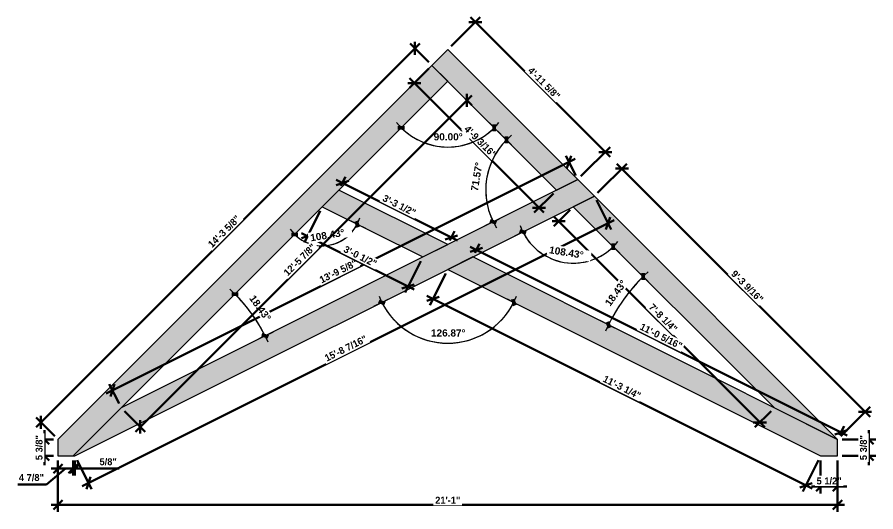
# Model space of a CAD drawing. Header units: inches. Extents: x 10410 to 10688, y 228 to 388.
import ezdxf

# ---------------------------------------------------------------- set-up
doc = ezdxf.new("R2010")
doc.units = ezdxf.units.IN
doc.header["$MEASUREMENT"] = 0
for name, color, linetype, lineweight in [('A-ANNO-DIMS', 211, 'Continuous', 9), ('A-ANNO-DIMS-1', 211, 'Continuous', 30), ('A-ANNO-DIMS-24', 211, 'Continuous', 9), ('S-BEAM', 12, 'Continuous', 9), ('S-BEAM-1', 193, 'Continuous', 9)]:
    doc.layers.add(name, color=color, linetype=linetype, lineweight=lineweight)
doc.styles.add('Arial_B', font='arialbd.ttf', dxfattribs={"height": 2.321429})
doc.styles.add('Century Gothic_B', font='GOTHICB.TTF', dxfattribs={"height": 2.25})
doc.dimstyles.new('OD_-_Angular_-__00', dxfattribs={"dimscale": 12, "dimtxt": 2.295584, "dimasz": 0.125, "dimexe": 0.1875, "dimexo": 0.125, "dimgap": 0.125, "dimtad": 1, "dimdec": 4, "dimrnd": 0.0625, "dimzin": 1, "dimdsep": 46, "dimlunit": 4, "dimtxsty": 'Arial_B', "dimblk1": 'OBLIQUE', "dimblk2": 'OBLIQUE', "dimsah": 1, "dimcen": 0.09, "dimdle": 0.1875, "dimazin": 0, "dimtfac": 1, "dimtdec": 4, "dimtix": 1, "dimtmove": 0, "dimatfit": 3, "dimfxl": 1, "dimtvp": 1, "dimtfill": 1, "dimfrac": 2, "dimtolj": 1, "dimtzin": 0, "dimarcsym": 2})
doc.dimstyles.new('OD__1_16__Tol__', dxfattribs={"dimscale": 12, "dimtxt": 2.349379, "dimasz": 0.25, "dimexe": 0.1875, "dimexo": 0.125, "dimgap": 0.03125, "dimtad": 1, "dimdec": 4, "dimrnd": 0.0625, "dimzin": 3, "dimdsep": 46, "dimlunit": 4, "dimtxsty": 'Century Gothic_B', "dimblk1": 'OBLIQUE', "dimblk2": 'OBLIQUE', "dimsah": 1, "dimcen": 0.09, "dimdle": 0.1875, "dimazin": 0, "dimtfac": 1, "dimtdec": 4, "dimtix": 1, "dimtmove": 0, "dimatfit": 3, "dimfxl": 1, "dimtvp": 1, "dimtfill": 1, "dimfrac": 2, "dimtolj": 1, "dimtzin": 0, "dimlwd": 30, "dimlwe": 30, "dimarcsym": 2})
doc.dimstyles.new('OD__1_16__Tol___1', dxfattribs={"dimscale": 12, "dimtxt": 2.349379, "dimasz": 0.25, "dimexe": 0.1875, "dimexo": 0.125, "dimgap": 0.03125, "dimtad": 1, "dimdec": 4, "dimrnd": 0.0625, "dimzin": 3, "dimdsep": 46, "dimlunit": 4, "dimtxsty": 'Century Gothic_B', "dimblk1": 'OBLIQUE', "dimblk2": 'OBLIQUE', "dimsah": 1, "dimcen": 0.09, "dimdle": 0.1875, "dimazin": 0, "dimtfac": 1, "dimtdec": 4, "dimtix": 1, "dimtmove": 1, "dimatfit": 3, "dimfxl": 1, "dimtvp": 1, "dimtfill": 1, "dimfrac": 2, "dimtolj": 1, "dimtzin": 0, "dimlwd": 30, "dimlwe": 30, "dimarcsym": 2})
doc.dimstyles.new('OD__1_8__Tol__', dxfattribs={"dimscale": 12, "dimtxt": 2.349379, "dimasz": 0.25, "dimexe": 0.1875, "dimexo": 0.125, "dimgap": 0.03125, "dimtad": 1, "dimdec": 3, "dimrnd": 0.125, "dimzin": 3, "dimdsep": 46, "dimlunit": 4, "dimtxsty": 'Century Gothic_B', "dimblk1": 'OBLIQUE', "dimblk2": 'OBLIQUE', "dimsah": 1, "dimcen": 0.09, "dimdle": 0.1875, "dimazin": 0, "dimtfac": 1, "dimtdec": 4, "dimtix": 1, "dimtmove": 0, "dimatfit": 3, "dimfxl": 1, "dimtvp": 1, "dimtfill": 1, "dimfrac": 2, "dimtolj": 1, "dimtzin": 0, "dimlwd": 30, "dimlwe": 30, "dimarcsym": 2})

# ---------------------------------------------------------------- blocks, each defined once
blk = doc.blocks.new('Truss - Truss-2437992-TRUSS LAYER 2')
at = {"layer": 'S-BEAM-1'}
h = blk.add_hatch(color=256, dxfattribs=at)
h.paths.add_polyline_path([(10676.07, 251.36), (10597.16, 330.26), (10590.33, 326.85), (10655.56, 261.61)], flags=0)
h.paths.add_polyline_path([(10584.92, 332.25), (10591.76, 335.67), (10549.6, 377.82), (10544.47, 372.7)], flags=0)
for points in [[(10428.03, 246), (10549.6, 367.57), (10544.47, 372.7), (10423.13, 251.36), (10423.13, 246)], [(10428.63, 246), (10597.16, 330.26), (10591.76, 335.67), (10443.64, 261.61), (10428.03, 246)]]:
    blk.add_hatch(color=256, dxfattribs=at).paths.add_polyline_path(points, flags=0)
h = blk.add_hatch(color=256, dxfattribs=at)
h.paths.add_polyline_path([(10670.57, 246), (10676.07, 246), (10676.07, 251.36), (10557.71, 310.54), (10549.6, 306.48)], flags=0)
h.paths.add_polyline_path([(10541.49, 310.54), (10549.6, 314.59), (10514.28, 332.25), (10508.88, 326.85)], flags=0)
at = {"layer": 'S-BEAM'}
for p, q in [((10549.6, 377.82), (10544.47, 372.7)), ((10591.76, 335.67), (10549.6, 377.82)), ((10544.47, 372.7), (10423.13, 251.36)), ((10549.6, 367.57), (10544.47, 372.7)), ((10544.47, 372.7), (10584.92, 332.25)), ((10428.03, 246), (10549.6, 367.57)), ((10591.76, 335.67), (10443.64, 261.61)), ((10584.92, 332.25), (10591.76, 335.67)), ((10597.16, 330.26), (10591.76, 335.67)), ((10514.28, 332.25), (10508.88, 326.85)), ((10549.6, 314.59), (10514.28, 332.25)), ((10428.63, 246), (10597.16, 330.26)), ((10597.16, 330.26), (10590.33, 326.85)), ((10676.07, 251.36), (10597.16, 330.26)), ((10508.88, 326.85), (10541.49, 310.54)), ((10590.33, 326.85), (10655.56, 261.61)), ((10541.49, 310.54), (10549.6, 314.59)), ((10557.71, 310.54), (10549.6, 306.48)), ((10676.07, 251.36), (10557.71, 310.54)), ((10549.6, 306.48), (10670.57, 246)), ((10443.64, 261.61), (10428.03, 246)), ((10655.56, 261.61), (10676.07, 251.36)), ((10423.13, 251.36), (10423.13, 246)), ((10676.07, 246), (10676.07, 251.36)), ((10423.13, 246), (10428.03, 246)), ((10428.03, 246), (10428.63, 246)), ((10670.57, 246), (10676.07, 246))]:
    blk.add_line(p, q, dxfattribs=at)
blk = doc.blocks.new('_Oblique')
at = {"color": 0, "linetype": 'ByBlock', "lineweight": -2}
blk.add_line((-0.5, -0.5), (0.5, 0.5), dxfattribs=at)
blk = doc.blocks.new('DIMBLOCK1-TRUSS LAYER 2')
at = {"layer": 'A-ANNO-DIMS-1', "color": 0, "lineweight": 30, "transparency": 16777216}
for p, q in [((10416, 255.31), (10540.52, 379.83)), ((10543.41, 373.76), (10537.34, 379.83)), ((10422.07, 252.42), (10416, 258.49))]:
    blk.add_line(p, q, dxfattribs=at)
at = {"layer": 'Defpoints', "color": 0, "transparency": 16777216}
for p in [(10538.93, 378.24), (10544.47, 372.7), (10423.13, 251.36)]:
    blk.add_point(p, dxfattribs=at)
at = {"layer": 'A-ANNO-DIMS-1', "color": 0, "lineweight": 30, "transparency": 16777216, "xscale": 3, "yscale": 3, "zscale": 3}
for p, rotation in [((10538.93, 378.24), 44.99999999999936), ((10417.59, 256.9), 224.9999999999994)]:
    blk.add_blockref('_Oblique', p, dxfattribs=dict(at, rotation=rotation))
at = {"layer": 'A-ANNO-DIMS-1', "color": 0, "transparency": 16777216, "insert": (10477.03, 318.8), "char_height": 2.25, "attachment_point": 5, "rotation": 45, "style": 'Century Gothic_B', "bg_fill": 3, "box_fill_scale": 1.25, "bg_fill_color": 256, "bg_fill_true_color": 13158600, "bg_fill_transparency": 0}
blk.add_mtext('\\A1;14\'-3 5/8"', dxfattribs=at)
blk = doc.blocks.new('DIMBLOCK2-TRUSS LAYER 2')
at = {"layer": 'A-ANNO-DIMS-1', "color": 0, "lineweight": 30, "transparency": 16777216}
for p, q in [((10418.76, 251.36), (10418.76, 254.36)), ((10421.63, 251.36), (10416.51, 251.36)), ((10418.76, 251.36), (10418.76, 246)), ((10421.63, 246), (10416.51, 246)), ((10418.76, 246), (10418.76, 243))]:
    blk.add_line(p, q, dxfattribs=at)
at = {"layer": 'Defpoints', "color": 0, "transparency": 16777216}
for p in [(10423.13, 251.36), (10423.13, 246)]:
    blk.add_point(p, dxfattribs=at)
at = {"layer": 'A-ANNO-DIMS-1', "color": 0, "lineweight": 30, "transparency": 16777216, "xscale": 3, "yscale": 3, "zscale": 3}
for p, rotation in [((10418.76, 251.36), 270), ((10418.76, 246), 90)]:
    blk.add_blockref('_Oblique', p, dxfattribs=dict(at, rotation=rotation))
at = {"layer": 'A-ANNO-DIMS-1', "color": 0, "transparency": 16777216, "insert": (10417.02, 248.68), "char_height": 2.25, "attachment_point": 5, "rotation": 90, "style": 'Century Gothic_B', "bg_fill": 3, "box_fill_scale": 1.25, "bg_fill_color": 256, "bg_fill_true_color": 13158600, "bg_fill_transparency": 0}
blk.add_mtext('\\A1;5 3/8"', dxfattribs=at)
at = {"layer": 'Defpoints', "color": 0, "transparency": 16777216}
blk.add_point((10418.76, 246), dxfattribs=at)
blk = doc.blocks.new('DIMBLOCK3-TRUSS LAYER 2')
at = {"layer": 'A-ANNO-DIMS-1', "color": 0, "lineweight": 30, "transparency": 16777216}
for p, q in [((10423.13, 244.5), (10423.13, 239.61)), ((10428.03, 244.5), (10428.03, 239.61)), ((10425.58, 241.86), (10419.43, 236.74)), ((10420.88, 241.86), (10430.28, 241.86)), ((10419.43, 236.74), (10410.08, 236.74))]:
    blk.add_line(p, q, dxfattribs=at)
at = {"layer": 'Defpoints', "color": 0, "transparency": 16777216}
for p in [(10423.13, 246), (10428.03, 246), (10428.03, 241.86)]:
    blk.add_point(p, dxfattribs=at)
at = {"layer": 'A-ANNO-DIMS-1', "color": 0, "lineweight": 30, "transparency": 16777216, "xscale": 3, "yscale": 3, "zscale": 3, "rotation": 180}
blk.add_blockref('_Oblique', (10423.13, 241.86), dxfattribs=at)
at = {"layer": 'A-ANNO-DIMS-1', "color": 0, "lineweight": 30, "transparency": 16777216, "xscale": 3, "yscale": 3, "zscale": 3}
blk.add_blockref('_Oblique', (10428.03, 241.86), dxfattribs=at)
at = {"layer": 'A-ANNO-DIMS-1', "color": 0, "transparency": 16777216, "insert": (10410.45, 240.11), "char_height": 2.25, "attachment_point": 1, "line_spacing_factor": 0.984502, "style": 'Century Gothic_B', "bg_fill": 3, "box_fill_scale": 1.25, "bg_fill_color": 256, "bg_fill_true_color": 13158600, "bg_fill_transparency": 0}
blk.add_mtext('\\A1;4 7/8"', dxfattribs=at)
blk = doc.blocks.new('DIMBLOCK4-TRUSS LAYER 2')
at = {"layer": 'A-ANNO-DIMS-1', "color": 0, "lineweight": 30, "transparency": 16777216}
for p, q in [((10428.03, 244.5), (10428.03, 239.61)), ((10428.63, 244.5), (10428.63, 239.61)), ((10428.03, 241.86), (10425.03, 241.86)), ((10428.03, 241.86), (10428.63, 241.86)), ((10428.03, 241.86), (10428.63, 241.86)), ((10428.63, 241.86), (10431.63, 241.86)), ((10442.95, 241.86), (10428.63, 241.86))]:
    blk.add_line(p, q, dxfattribs=at)
at = {"layer": 'Defpoints', "color": 0, "transparency": 16777216}
for p in [(10428.03, 246), (10428.63, 246), (10428.63, 241.86)]:
    blk.add_point(p, dxfattribs=at)
at = {"layer": 'A-ANNO-DIMS-1', "color": 0, "lineweight": 30, "transparency": 16777216, "xscale": 3, "yscale": 3, "zscale": 3}
blk.add_blockref('_Oblique', (10428.03, 241.86), dxfattribs=at)
at = {"layer": 'A-ANNO-DIMS-1', "color": 0, "lineweight": 30, "transparency": 16777216, "xscale": 3, "yscale": 3, "zscale": 3, "rotation": 180}
blk.add_blockref('_Oblique', (10428.63, 241.86), dxfattribs=at)
at = {"layer": 'A-ANNO-DIMS-1', "color": 0, "transparency": 16777216, "insert": (10436.61, 245.23), "char_height": 2.25, "attachment_point": 1, "line_spacing_factor": 0.984502, "style": 'Century Gothic_B', "bg_fill": 3, "box_fill_scale": 1.25, "bg_fill_color": 256, "bg_fill_true_color": 13158600, "bg_fill_transparency": 0}
blk.add_mtext('\\A1;5/8"', dxfattribs=at)
blk = doc.blocks.new('DIMBLOCK5-TRUSS LAYER 2')
at = {"layer": 'A-ANNO-DIMS-1', "color": 0, "lineweight": 30, "transparency": 16777216}
for p, q in [((10597.83, 328.92), (10602.58, 319.43)), ((10431.03, 236.17), (10603.58, 322.45)), ((10429.3, 244.66), (10434.05, 235.17))]:
    blk.add_line(p, q, dxfattribs=at)
at = {"layer": 'Defpoints', "color": 0, "transparency": 16777216}
for p in [(10597.16, 330.26), (10601.57, 321.45), (10428.63, 246)]:
    blk.add_point(p, dxfattribs=at)
at = {"layer": 'A-ANNO-DIMS-1', "color": 0, "lineweight": 30, "transparency": 16777216, "xscale": 3, "yscale": 3, "zscale": 3}
for p, rotation in [((10601.57, 321.45), 26.56505117707476), ((10433.04, 237.18), 206.5650511770748)]:
    blk.add_blockref('_Oblique', p, dxfattribs=dict(at, rotation=rotation))
at = {"layer": 'A-ANNO-DIMS-1', "color": 0, "transparency": 16777216, "insert": (10516.53, 280.86), "char_height": 2.25, "attachment_point": 5, "rotation": 26.5651, "style": 'Century Gothic_B', "bg_fill": 3, "box_fill_scale": 1.25, "bg_fill_color": 256, "bg_fill_true_color": 13158600, "bg_fill_transparency": 0}
blk.add_mtext('\\A1;15\'-8 7/16"', dxfattribs=at)
blk = doc.blocks.new('DIMBLOCK6-TRUSS LAYER 2')
at = {"layer": 'A-ANNO-DIMS-1', "color": 0, "lineweight": 30, "transparency": 16777216}
for p, q in [((10591.09, 337.01), (10587.91, 343.36)), ((10438.79, 266.28), (10590.93, 342.35)), ((10442.97, 262.95), (10439.79, 269.3))]:
    blk.add_line(p, q, dxfattribs=at)
at = {"layer": 'Defpoints', "color": 0, "transparency": 16777216}
for p in [(10588.92, 341.35), (10591.76, 335.67), (10443.64, 261.61)]:
    blk.add_point(p, dxfattribs=at)
at = {"layer": 'A-ANNO-DIMS-1', "color": 0, "lineweight": 30, "transparency": 16777216, "xscale": 3, "yscale": 3, "zscale": 3}
for p, rotation in [((10588.92, 341.35), 26.56505117707514), ((10440.8, 267.29), 206.5650511770752)]:
    blk.add_blockref('_Oblique', p, dxfattribs=dict(at, rotation=rotation))
at = {"layer": 'A-ANNO-DIMS-1', "color": 0, "transparency": 16777216, "insert": (10514.08, 305.87), "char_height": 2.25, "attachment_point": 5, "rotation": 26.5651, "style": 'Century Gothic_B', "bg_fill": 3, "box_fill_scale": 1.25, "bg_fill_color": 256, "bg_fill_true_color": 13158600, "bg_fill_transparency": 0}
blk.add_mtext('\\A1;13\'-9 5/8"', dxfattribs=at)
blk = doc.blocks.new('DIMBLOCK7-TRUSS LAYER 2')
at = {"layer": 'A-ANNO-DIMS-1', "color": 0, "lineweight": 30, "transparency": 16777216}
for p, q in [((10548.93, 305.14), (10543.82, 294.93)), ((10667.81, 235.45), (10542.82, 297.95)), ((10669.9, 244.66), (10664.79, 234.44))]:
    blk.add_line(p, q, dxfattribs=at)
at = {"layer": 'Defpoints', "color": 0, "transparency": 16777216}
for p in [(10549.6, 306.48), (10544.83, 296.94), (10670.57, 246)]:
    blk.add_point(p, dxfattribs=at)
at = {"layer": 'A-ANNO-DIMS-1', "color": 0, "lineweight": 30, "transparency": 16777216, "xscale": 3, "yscale": 3, "zscale": 3}
for p, rotation in [((10544.83, 296.94), 153.4349488229218), ((10665.8, 236.45), 333.4349488229217)]:
    blk.add_blockref('_Oblique', p, dxfattribs=dict(at, rotation=rotation))
at = {"layer": 'A-ANNO-DIMS-1', "color": 0, "transparency": 16777216, "insert": (10606.09, 268.25), "char_height": 2.25, "attachment_point": 5, "rotation": 333.4349, "style": 'Century Gothic_B', "bg_fill": 3, "box_fill_scale": 1.25, "bg_fill_color": 256, "bg_fill_true_color": 13158600, "bg_fill_transparency": 0}
blk.add_mtext('\\A1;11\'-3 1/4"', dxfattribs=at)
blk = doc.blocks.new('DIMBLOCK8-TRUSS LAYER 2')
at = {"layer": 'A-ANNO-DIMS-1', "color": 0, "lineweight": 30, "transparency": 16777216}
for p, q in [((10508.21, 325.51), (10503.1, 315.29)), ((10538.73, 299.99), (10502.09, 318.31)), ((10540.82, 309.2), (10535.72, 298.98))]:
    blk.add_line(p, q, dxfattribs=at)
at = {"layer": 'Defpoints', "color": 0, "transparency": 16777216}
for p in [(10508.88, 326.85), (10504.1, 317.3), (10541.49, 310.54)]:
    blk.add_point(p, dxfattribs=at)
at = {"layer": 'A-ANNO-DIMS-1', "color": 0, "lineweight": 30, "transparency": 16777216, "xscale": 3, "yscale": 3, "zscale": 3}
for p, rotation in [((10504.1, 317.3), 153.4349488229208), ((10536.72, 300.99), 333.4349488229208)]:
    blk.add_blockref('_Oblique', p, dxfattribs=dict(at, rotation=rotation))
at = {"layer": 'A-ANNO-DIMS-1', "color": 0, "transparency": 16777216, "insert": (10521.19, 310.7), "char_height": 2.25, "attachment_point": 5, "rotation": 333.4349, "style": 'Century Gothic_B', "bg_fill": 3, "box_fill_scale": 1.25, "bg_fill_color": 256, "bg_fill_true_color": 13158600, "bg_fill_transparency": 0}
blk.add_mtext('\\A1;3\'-0 1/2"', dxfattribs=at)
blk = doc.blocks.new('DIMBLOCK9-TRUSS LAYER 2')
at = {"layer": 'A-ANNO-DIMS-1', "color": 0, "lineweight": 30, "transparency": 16777216}
for p, q in [((10598.22, 331.33), (10607.68, 340.79)), ((10604.5, 340.79), (10686.59, 258.7)), ((10677.13, 252.42), (10686.59, 261.88))]:
    blk.add_line(p, q, dxfattribs=at)
at = {"layer": 'Defpoints', "color": 0, "transparency": 16777216}
for p in [(10597.16, 330.26), (10685, 260.29), (10676.07, 251.36)]:
    blk.add_point(p, dxfattribs=at)
at = {"layer": 'A-ANNO-DIMS-1', "color": 0, "lineweight": 30, "transparency": 16777216, "xscale": 3, "yscale": 3, "zscale": 3}
for p, rotation in [((10606.09, 339.2), 134.9999999999957), ((10685, 260.29), 314.9999999999957)]:
    blk.add_blockref('_Oblique', p, dxfattribs=dict(at, rotation=rotation))
at = {"layer": 'A-ANNO-DIMS-1', "color": 0, "transparency": 16777216, "insert": (10646.77, 300.97), "char_height": 2.25, "attachment_point": 5, "rotation": 315, "style": 'Century Gothic_B', "bg_fill": 3, "box_fill_scale": 1.25, "bg_fill_color": 256, "bg_fill_true_color": 13158600, "bg_fill_transparency": 0}
blk.add_mtext('\\A1;9\'-3 9/16"', dxfattribs=at)
blk = doc.blocks.new('DIMBLOCK10-TRUSS LAYER 2')
at = {"layer": 'A-ANNO-DIMS-1', "color": 0, "lineweight": 30, "transparency": 16777216}
for p, q in [((10589.26, 325.79), (10584.02, 320.54)), ((10652.44, 255.3), (10584.02, 323.72)), ((10654.5, 260.55), (10649.26, 255.3))]:
    blk.add_line(p, q, dxfattribs=at)
at = {"layer": 'Defpoints', "color": 0, "transparency": 16777216}
for p in [(10590.33, 326.85), (10585.61, 322.13), (10655.56, 261.61)]:
    blk.add_point(p, dxfattribs=at)
at = {"layer": 'A-ANNO-DIMS-1', "color": 0, "lineweight": 30, "transparency": 16777216, "xscale": 3, "yscale": 3, "zscale": 3}
for p, rotation in [((10585.61, 322.13), 134.9999999999997), ((10650.85, 256.89), 314.9999999999997)]:
    blk.add_blockref('_Oblique', p, dxfattribs=dict(at, rotation=rotation))
at = {"layer": 'A-ANNO-DIMS-1', "color": 0, "transparency": 16777216, "insert": (10619.46, 290.74), "char_height": 2.25, "attachment_point": 5, "rotation": 315, "style": 'Century Gothic_B', "bg_fill": 3, "box_fill_scale": 1.25, "bg_fill_color": 256, "bg_fill_true_color": 13158600, "bg_fill_transparency": 0}
blk.add_mtext('\\A1;7\'-8 1/4"', dxfattribs=at)
blk = doc.blocks.new('DIMBLOCK11-TRUSS LAYER 2')
at = {"layer": 'A-ANNO-DIMS-1', "color": 0, "lineweight": 30, "transparency": 16777216}
for p, q in [((10558.38, 311.88), (10559.86, 314.84)), ((10679.23, 252.64), (10556.84, 313.83)), ((10676.74, 252.7), (10678.22, 255.66))]:
    blk.add_line(p, q, dxfattribs=at)
at = {"layer": 'Defpoints', "color": 0, "transparency": 16777216}
for p in [(10558.85, 312.83), (10557.71, 310.54), (10676.07, 251.36)]:
    blk.add_point(p, dxfattribs=at)
at = {"layer": 'A-ANNO-DIMS-1', "color": 0, "lineweight": 30, "transparency": 16777216, "xscale": 3, "yscale": 3, "zscale": 3}
for p, rotation in [((10558.85, 312.83), 153.434948822922), ((10677.21, 253.65), 333.434948822922)]:
    blk.add_blockref('_Oblique', p, dxfattribs=dict(at, rotation=rotation))
at = {"layer": 'A-ANNO-DIMS-1', "color": 0, "transparency": 16777216, "insert": (10618.81, 284.79), "char_height": 2.25, "attachment_point": 5, "rotation": 333.4349, "style": 'Century Gothic_B', "bg_fill": 3, "box_fill_scale": 1.25, "bg_fill_color": 256, "bg_fill_true_color": 13158600, "bg_fill_transparency": 0}
blk.add_mtext('\\A1;11\'-0 5/16"', dxfattribs=at)
blk = doc.blocks.new('DIMBLOCK12-TRUSS LAYER 2')
at = {"layer": 'A-ANNO-DIMS-1', "color": 0, "lineweight": 30, "transparency": 16777216}
for p, q in [((10552.76, 315.88), (10513.41, 335.55)), ((10514.95, 333.59), (10516.43, 336.55)), ((10550.27, 315.93), (10551.75, 318.89))]:
    blk.add_line(p, q, dxfattribs=at)
at = {"layer": 'Defpoints', "color": 0, "transparency": 16777216}
for p in [(10515.43, 334.54), (10514.28, 332.25), (10549.6, 314.59)]:
    blk.add_point(p, dxfattribs=at)
at = {"layer": 'A-ANNO-DIMS-1', "color": 0, "lineweight": 30, "transparency": 16777216, "xscale": 3, "yscale": 3, "zscale": 3}
for p, rotation in [((10515.43, 334.54), 153.4349488229213), ((10550.75, 316.88), 333.4349488229213)]:
    blk.add_blockref('_Oblique', p, dxfattribs=dict(at, rotation=rotation))
at = {"layer": 'A-ANNO-DIMS-1', "color": 0, "transparency": 16777216, "insert": (10533.86, 327.26), "char_height": 2.25, "attachment_point": 5, "rotation": 333.4349, "style": 'Century Gothic_B', "bg_fill": 3, "box_fill_scale": 1.25, "bg_fill_color": 256, "bg_fill_true_color": 13158600, "bg_fill_transparency": 0}
blk.add_mtext('\\A1;3\'-3 1/2"', dxfattribs=at)
blk = doc.blocks.new('DIMBLOCK13-TRUSS LAYER 2')
at = {"layer": 'A-ANNO-DIMS-1', "color": 0, "lineweight": 30, "transparency": 16777216}
for p, q in [((10550.66, 378.89), (10560.12, 388.35)), ((10556.94, 388.35), (10602.28, 343.01)), ((10592.82, 336.73), (10602.28, 346.19))]:
    blk.add_line(p, q, dxfattribs=at)
at = {"layer": 'Defpoints', "color": 0, "transparency": 16777216}
for p in [(10549.6, 377.82), (10600.69, 344.6), (10591.76, 335.67)]:
    blk.add_point(p, dxfattribs=at)
at = {"layer": 'A-ANNO-DIMS-1', "color": 0, "lineweight": 30, "transparency": 16777216, "xscale": 3, "yscale": 3, "zscale": 3}
for p, rotation in [((10558.53, 386.76), 134.9999999999955), ((10600.69, 344.6), 314.9999999999955)]:
    blk.add_blockref('_Oblique', p, dxfattribs=dict(at, rotation=rotation))
at = {"layer": 'A-ANNO-DIMS-1', "color": 0, "transparency": 16777216, "insert": (10580.83, 366.9), "char_height": 2.25, "attachment_point": 5, "rotation": 315, "style": 'Century Gothic_B', "bg_fill": 3, "box_fill_scale": 1.25, "bg_fill_color": 256, "bg_fill_true_color": 13158600, "bg_fill_transparency": 0}
blk.add_mtext('\\A1;4\'-11 5/8"', dxfattribs=at)
blk = doc.blocks.new('DIMBLOCK14-TRUSS LAYER 2')
at = {"layer": 'A-ANNO-DIMS-1', "color": 0, "lineweight": 30, "transparency": 16777216}
for p, q in [((10543.41, 371.64), (10537.14, 365.37)), ((10537.14, 368.55), (10580.77, 324.92)), ((10583.86, 331.19), (10577.59, 324.92))]:
    blk.add_line(p, q, dxfattribs=at)
at = {"layer": 'Defpoints', "color": 0, "transparency": 16777216}
for p in [(10544.47, 372.7), (10584.92, 332.25), (10579.18, 326.51)]:
    blk.add_point(p, dxfattribs=at)
at = {"layer": 'A-ANNO-DIMS-1', "color": 0, "lineweight": 30, "transparency": 16777216, "xscale": 3, "yscale": 3, "zscale": 3}
for p, rotation in [((10538.73, 366.96), 134.9999999999943), ((10579.18, 326.51), 314.9999999999943)]:
    blk.add_blockref('_Oblique', p, dxfattribs=dict(at, rotation=rotation))
at = {"layer": 'A-ANNO-DIMS-1', "color": 0, "transparency": 16777216, "insert": (10560.18, 347.96), "char_height": 2.25, "attachment_point": 5, "rotation": 315, "style": 'Century Gothic_B', "bg_fill": 3, "box_fill_scale": 1.25, "bg_fill_color": 256, "bg_fill_true_color": 13158600, "bg_fill_transparency": 0}
blk.add_mtext('\\A1;4\'-9 3/16"', dxfattribs=at)
blk = doc.blocks.new('DIMBLOCK15-TRUSS LAYER 2')
at = {"layer": 'A-ANNO-DIMS-24'}
for p, q in [((10528.22, 295.79), (10525.53, 294.45)), ((10528.22, 295.79), (10530.23, 296.8)), ((10528.22, 295.79), (10528.22, 295.79)), ((10570.99, 295.79), (10568.97, 296.8)), ((10570.99, 295.79), (10573.67, 294.45))]:
    blk.add_line(p, q, dxfattribs=at)
at = {"layer": 'A-ANNO-DIMS-24', "lineweight": 50}
for p, q in [((10528.22, 295.79), (10527.21, 296.13)), ((10528.22, 295.79), (10529.22, 295.46)), ((10570.99, 295.79), (10570.65, 296.8)), ((10570.99, 295.79), (10571.32, 294.79))]:
    blk.add_line(p, q, dxfattribs=at)
at = {"layer": 'A-ANNO-DIMS-24'}
for start, end in [(201.1732, 338.8268), (206.5651, 333.4349)]:
    blk.add_arc((10549.6, 306.48), 23.91, start, end, dxfattribs=at)
at = {"layer": 'A-ANNO-DIMS-24', "color": 0, "insert": (10544.15, 287.05), "char_height": 2.321, "width": 13.0739, "attachment_point": 1, "line_spacing_factor": 0.941778, "style": 'Arial_B', "bg_fill": 3, "box_fill_scale": 1.25, "bg_fill_color": 256, "bg_fill_true_color": 13158600, "bg_fill_transparency": 0}
blk.add_mtext('126.87°', dxfattribs=at)
blk = doc.blocks.new('DIMBLOCK16-TRUSS LAYER 2')
at = {"layer": 'A-ANNO-DIMS-24'}
for p, q in [((10480.55, 298.52), (10478.96, 296.93)), ((10480.55, 298.52), (10482.67, 300.64)), ((10490.33, 284.95), (10488.32, 283.95)), ((10490.33, 284.95), (10493.01, 286.3)), ((10490.33, 284.95), (10490.33, 284.95))]:
    blk.add_line(p, q, dxfattribs=at)
at = {"layer": 'A-ANNO-DIMS-24', "lineweight": 50}
for p, q in [((10480.55, 298.52), (10479.49, 298.52)), ((10480.55, 298.52), (10481.61, 298.52)), ((10490.33, 284.95), (10489.32, 285.29)), ((10490.33, 284.95), (10491.34, 284.62))]:
    blk.add_line(p, q, dxfattribs=at)
at = {"layer": 'A-ANNO-DIMS-24'}
for start, end in [(24.0956, 47.4695), (26.5651, 45)]:
    blk.add_arc((10443.64, 261.61), 52.2, start, end, dxfattribs=at)
at = {"layer": 'A-ANNO-DIMS-24', "color": 0, "insert": (10486.95, 298.46), "char_height": 2.321, "width": 10.9751, "attachment_point": 1, "rotation": 305.7825, "line_spacing_factor": 0.941778, "style": 'Arial_B', "bg_fill": 3, "box_fill_scale": 1.25, "bg_fill_color": 256, "bg_fill_true_color": 13158600, "bg_fill_transparency": 0}
blk.add_mtext('18.43°', dxfattribs=at)
blk = doc.blocks.new('DIMBLOCK17-TRUSS LAYER 2')
at = {"layer": 'A-ANNO-DIMS-24'}
for p, q in [((10534.5, 352.47), (10536.09, 354.06)), ((10564.7, 352.47), (10563.11, 354.06)), ((10534.5, 352.47), (10532.38, 350.35)), ((10534.5, 352.47), (10534.5, 352.47)), ((10564.7, 352.47), (10566.82, 350.35))]:
    blk.add_line(p, q, dxfattribs=at)
at = {"layer": 'A-ANNO-DIMS-24', "lineweight": 50}
for p, q in [((10534.5, 352.47), (10533.44, 352.47)), ((10534.5, 352.47), (10535.56, 352.47)), ((10564.7, 352.47), (10564.7, 353.53)), ((10564.7, 352.47), (10564.7, 351.41))]:
    blk.add_line(p, q, dxfattribs=at)
at = {"layer": 'A-ANNO-DIMS-24'}
for start, end in [(218.9638, 321.0362), (225, 315)]:
    blk.add_arc((10549.6, 367.57), 21.36, start, end, dxfattribs=at)
at = {"layer": 'A-ANNO-DIMS-24', "color": 0, "insert": (10545.03, 350.69), "char_height": 2.321, "width": 10.9751, "attachment_point": 1, "line_spacing_factor": 0.941778, "style": 'Arial_B', "bg_fill": 3, "box_fill_scale": 1.25, "bg_fill_color": 256, "bg_fill_true_color": 13158600, "bg_fill_transparency": 0}
blk.add_mtext('90.00°', dxfattribs=at)
blk = doc.blocks.new('DIMBLOCK18-TRUSS LAYER 2')
at = {"layer": 'A-ANNO-DIMS-24'}
for p, q in [((10573.95, 318.66), (10571.27, 317.32)), ((10573.95, 318.66), (10575.96, 319.67)), ((10573.95, 318.66), (10573.95, 318.66)), ((10603.27, 313.9), (10601.68, 315.49)), ((10603.27, 313.9), (10605.39, 311.78))]:
    blk.add_line(p, q, dxfattribs=at)
at = {"layer": 'A-ANNO-DIMS-24', "lineweight": 50}
for p, q in [((10573.95, 318.66), (10572.94, 318.99)), ((10573.95, 318.66), (10574.96, 318.32)), ((10603.27, 313.9), (10603.27, 314.96)), ((10603.27, 313.9), (10603.27, 312.84))]:
    blk.add_line(p, q, dxfattribs=at)
at = {"layer": 'A-ANNO-DIMS-24'}
for start, end in [(199.5235, 322.0415), (206.5651, 315)]:
    blk.add_arc((10590.33, 326.85), 18.31, start, end, dxfattribs=at)
at = {"layer": 'A-ANNO-DIMS-24', "color": 0, "insert": (10582.73, 314.07), "char_height": 2.321, "width": 13.0739, "attachment_point": 1, "rotation": 350.7825, "line_spacing_factor": 0.941778, "style": 'Arial_B', "bg_fill": 3, "box_fill_scale": 1.25, "bg_fill_color": 256, "bg_fill_true_color": 13158600, "bg_fill_transparency": 0}
blk.add_mtext('108.43°', dxfattribs=at)
blk = doc.blocks.new('DIMBLOCK19-TRUSS LAYER 2')
at = {"layer": 'A-ANNO-DIMS-24'}
for p, q in [((10568.65, 348.52), (10566.53, 350.64)), ((10568.65, 348.52), (10568.65, 348.52)), ((10568.65, 348.52), (10570.24, 346.93)), ((10564.34, 321.96), (10561.66, 320.62)), ((10564.34, 321.96), (10566.36, 322.97))]:
    blk.add_line(p, q, dxfattribs=at)
at = {"layer": 'A-ANNO-DIMS-24', "lineweight": 50}
for p, q in [((10568.65, 348.52), (10568.65, 349.58)), ((10568.65, 348.52), (10568.65, 347.46)), ((10564.34, 321.96), (10563.34, 322.3)), ((10564.34, 321.96), (10565.35, 321.63))]:
    blk.add_line(p, q, dxfattribs=at)
at = {"layer": 'A-ANNO-DIMS-24'}
for start, end in [(129.3964, 212.1686), (135, 206.5651)]:
    blk.add_arc((10584.92, 332.25), 23.01, start, end, dxfattribs=at)
at = {"layer": 'A-ANNO-DIMS-24', "color": 0, "insert": (10557.06, 332.14), "char_height": 2.321, "width": 10.9751, "attachment_point": 1, "rotation": 80.7825, "line_spacing_factor": 0.941778, "style": 'Arial_B', "bg_fill": 3, "box_fill_scale": 1.25, "bg_fill_color": 256, "bg_fill_true_color": 13158600, "bg_fill_transparency": 0}
blk.add_mtext('71.57°', dxfattribs=at)
blk = doc.blocks.new('DIMBLOCK20-TRUSS LAYER 2')
at = {"layer": 'A-ANNO-DIMS-24'}
for p, q in [((10520.21, 321.18), (10518.2, 322.18)), ((10520.21, 321.18), (10522.9, 319.84)), ((10499.91, 317.88), (10497.79, 315.76)), ((10499.91, 317.88), (10501.5, 319.48)), ((10499.91, 317.88), (10499.91, 317.88))]:
    blk.add_line(p, q, dxfattribs=at)
at = {"layer": 'A-ANNO-DIMS-24', "lineweight": 50}
for p, q in [((10520.21, 321.18), (10519.88, 322.18)), ((10520.21, 321.18), (10520.55, 320.17)), ((10499.91, 317.88), (10498.85, 317.88)), ((10499.91, 317.88), (10500.97, 317.88))]:
    blk.add_line(p, q, dxfattribs=at)
at = {"layer": 'A-ANNO-DIMS-24'}
for start, end in [(214.8293, 343.6056), (225, 333.4349)]:
    blk.add_arc((10508.88, 326.85), 12.68, start, end, dxfattribs=at)
at = {"layer": 'A-ANNO-DIMS-24', "color": 0, "insert": (10504.81, 317.88), "char_height": 2.321, "width": 13.0739, "attachment_point": 1, "rotation": 9.2175, "line_spacing_factor": 0.941778, "style": 'Arial_B', "bg_fill": 3, "box_fill_scale": 1.25, "bg_fill_color": 256, "bg_fill_true_color": 13158600, "bg_fill_transparency": 0}
blk.add_mtext('108.43°', dxfattribs=at)
blk = doc.blocks.new('DIMBLOCK21-TRUSS LAYER 2')
at = {"layer": 'A-ANNO-DIMS-24'}
for p, q in [((10612.99, 304.18), (10610.87, 306.31)), ((10612.99, 304.18), (10612.99, 304.18)), ((10612.99, 304.18), (10614.58, 302.59)), ((10601.71, 288.54), (10599.03, 289.88)), ((10601.71, 288.54), (10603.72, 287.53))]:
    blk.add_line(p, q, dxfattribs=at)
at = {"layer": 'A-ANNO-DIMS-24', "lineweight": 50}
for p, q in [((10612.99, 304.18), (10612.99, 305.24)), ((10612.99, 304.18), (10612.99, 303.12)), ((10601.71, 288.54), (10601.37, 289.54)), ((10601.71, 288.54), (10602.05, 287.53))]:
    blk.add_line(p, q, dxfattribs=at)
at = {"layer": 'A-ANNO-DIMS-24'}
for start, end in [(132.8589, 155.576), (135, 153.4349)]:
    blk.add_arc((10655.56, 261.61), 60.21, start, end, dxfattribs=at)
at = {"layer": 'A-ANNO-DIMS-24', "color": 0, "insert": (10600.41, 295.72), "char_height": 2.321, "width": 10.9751, "attachment_point": 1, "rotation": 54.2175, "line_spacing_factor": 0.941778, "style": 'Arial_B', "bg_fill": 3, "box_fill_scale": 1.25, "bg_fill_color": 256, "bg_fill_true_color": 13158600, "bg_fill_transparency": 0}
blk.add_mtext('18.43°', dxfattribs=at)
blk = doc.blocks.new('DIMBLOCK22-TRUSS LAYER 2')
at = {"layer": 'A-ANNO-DIMS-1', "color": 0, "lineweight": 30, "transparency": 16777216}
for p, q in [((10448.24, 253.83), (10557.38, 362.97)), ((10555.35, 361.82), (10557.38, 359.79)), ((10444.7, 260.55), (10451.42, 253.83))]:
    blk.add_line(p, q, dxfattribs=at)
at = {"layer": 'Defpoints', "color": 0, "transparency": 16777216}
for p in [(10554.29, 362.88), (10555.79, 361.38), (10443.64, 261.61)]:
    blk.add_point(p, dxfattribs=at)
at = {"layer": 'A-ANNO-DIMS-1', "color": 0, "lineweight": 30, "transparency": 16777216, "xscale": 3, "yscale": 3, "zscale": 3}
for p, rotation in [((10555.79, 361.38), 44.99999999999995), ((10449.83, 255.42), 225)]:
    blk.add_blockref('_Oblique', p, dxfattribs=dict(at, rotation=rotation))
at = {"layer": 'A-ANNO-DIMS-1', "color": 0, "transparency": 16777216, "insert": (10501.58, 309.63), "char_height": 2.25, "attachment_point": 5, "rotation": 45, "style": 'Century Gothic_B', "bg_fill": 3, "box_fill_scale": 1.25, "bg_fill_color": 256, "bg_fill_true_color": 13158600, "bg_fill_transparency": 0}
blk.add_mtext('\\A1;12\'-5 7/8"', dxfattribs=at)
blk = doc.blocks.new('DIMBLOCK23-TRUSS LAYER 2')
at = {"layer": 'A-ANNO-DIMS-1', "color": 0, "lineweight": 30, "transparency": 16777216}
for p, q in [((10670.57, 244.5), (10670.57, 233.85)), ((10676.07, 244.5), (10676.07, 233.85)), ((10670.57, 236.1), (10667.57, 236.1)), ((10676.07, 236.1), (10670.57, 236.1)), ((10676.07, 236.1), (10679.07, 236.1))]:
    blk.add_line(p, q, dxfattribs=at)
at = {"layer": 'Defpoints', "color": 0, "transparency": 16777216}
for p in [(10670.57, 246), (10676.07, 246)]:
    blk.add_point(p, dxfattribs=at)
at = {"layer": 'A-ANNO-DIMS-1', "color": 0, "lineweight": 30, "transparency": 16777216, "xscale": 3, "yscale": 3, "zscale": 3}
blk.add_blockref('_Oblique', (10670.57, 236.1), dxfattribs=at)
at = {"layer": 'A-ANNO-DIMS-1', "color": 0, "lineweight": 30, "transparency": 16777216, "xscale": 3, "yscale": 3, "zscale": 3, "rotation": 180}
blk.add_blockref('_Oblique', (10676.07, 236.1), dxfattribs=at)
at = {"layer": 'A-ANNO-DIMS-1', "color": 0, "transparency": 16777216, "insert": (10673.32, 237.84), "char_height": 2.25, "attachment_point": 5, "style": 'Century Gothic_B', "bg_fill": 3, "box_fill_scale": 1.25, "bg_fill_color": 256, "bg_fill_true_color": 13158600, "bg_fill_transparency": 0}
blk.add_mtext('\\A1;5 1/2"', dxfattribs=at)
at = {"layer": 'Defpoints', "color": 0, "transparency": 16777216}
blk.add_point((10670.57, 236.1), dxfattribs=at)
blk = doc.blocks.new('DIMBLOCK24-TRUSS LAYER 2')
at = {"layer": 'A-ANNO-DIMS-1', "color": 0, "lineweight": 30, "transparency": 16777216}
for p, q in [((10686.23, 251.36), (10686.23, 254.36)), ((10677.57, 251.36), (10688.48, 251.36)), ((10686.23, 251.36), (10686.23, 246)), ((10677.57, 246), (10688.48, 246)), ((10686.23, 246), (10686.23, 243))]:
    blk.add_line(p, q, dxfattribs=at)
at = {"layer": 'Defpoints', "color": 0, "transparency": 16777216}
for p in [(10676.07, 251.36), (10676.07, 246)]:
    blk.add_point(p, dxfattribs=at)
at = {"layer": 'A-ANNO-DIMS-1', "color": 0, "lineweight": 30, "transparency": 16777216, "xscale": 3, "yscale": 3, "zscale": 3}
for p, rotation in [((10686.23, 251.36), 270), ((10686.23, 246), 90)]:
    blk.add_blockref('_Oblique', p, dxfattribs=dict(at, rotation=rotation))
at = {"layer": 'A-ANNO-DIMS-1', "color": 0, "transparency": 16777216, "insert": (10684.49, 248.68), "char_height": 2.25, "attachment_point": 5, "rotation": 90, "style": 'Century Gothic_B', "bg_fill": 3, "box_fill_scale": 1.25, "bg_fill_color": 256, "bg_fill_true_color": 13158600, "bg_fill_transparency": 0}
blk.add_mtext('\\A1;5 3/8"', dxfattribs=at)
at = {"layer": 'Defpoints', "color": 0, "transparency": 16777216}
blk.add_point((10686.23, 246), dxfattribs=at)
blk = doc.blocks.new('DIMBLOCK25-TRUSS LAYER 2')
at = {"layer": 'A-ANNO-DIMS-1', "color": 0, "lineweight": 30, "transparency": 16777216}
for p, q in [((10423.13, 244.5), (10423.13, 227.85)), ((10676.07, 244.5), (10676.07, 227.85)), ((10678.32, 230.1), (10420.88, 230.1))]:
    blk.add_line(p, q, dxfattribs=at)
at = {"layer": 'Defpoints', "color": 0, "transparency": 16777216}
for p in [(10423.13, 246), (10676.07, 246), (10423.13, 230.1)]:
    blk.add_point(p, dxfattribs=at)
at = {"layer": 'A-ANNO-DIMS-1', "color": 0, "lineweight": 30, "transparency": 16777216, "xscale": 3, "yscale": 3, "zscale": 3, "rotation": 180}
blk.add_blockref('_Oblique', (10423.13, 230.1), dxfattribs=at)
at = {"layer": 'A-ANNO-DIMS-1', "color": 0, "lineweight": 30, "transparency": 16777216, "xscale": 3, "yscale": 3, "zscale": 3}
blk.add_blockref('_Oblique', (10676.07, 230.1), dxfattribs=at)
at = {"layer": 'A-ANNO-DIMS-1', "color": 0, "transparency": 16777216, "insert": (10549.6, 231.63), "char_height": 2.25, "attachment_point": 5, "style": 'Century Gothic_B', "bg_fill": 3, "box_fill_scale": 1.25, "bg_fill_color": 256, "bg_fill_true_color": 13158600, "bg_fill_transparency": 0}
blk.add_mtext('\\A1;21\'-1"', dxfattribs=at)

msp = doc.modelspace()

# ---------------------------------------------------------------- block references
at = {"layer": 'S-BEAM'}
msp.add_blockref('Truss - Truss-2437992-TRUSS LAYER 2', (0, 0), dxfattribs=at)

# ---------------------------------------------------------------- next in the draw order: dimensions: what is measured, and where the dimension line sits
at = {"layer": 'A-ANNO-DIMS-1'}
dim = msp.add_linear_dim(base=(10538.92889, 378.24319), p1=(10423.13188, 251.35575), p2=(10544.47411, 372.69797), angle=45, dimstyle='OD__1_16__Tol__', override={"dimpost": '<>', "dimfxl": 171.603821}, dxfattribs=at)
dim.commit()
dim.dimension.update_dxf_attribs({"geometry": 'DIMBLOCK1-TRUSS LAYER 2', "text_midpoint": (10477.03271, 318.79714)})

# ---------------------------------------------------------------- next in the draw order: dimensions: what is measured, and where the dimension line sits
dim = msp.add_linear_dim(base=(10418.755981, 246), p1=(10423.131882, 251.355746), p2=(10423.131882, 246), angle=90, dimstyle='OD__1_16__Tol__', override={"dimpost": '<>', "dimfxl": 5.355746}, dxfattribs=at)
dim.commit()
dim.dimension.update_dxf_attribs({"geometry": 'DIMBLOCK2-TRUSS LAYER 2', "text_midpoint": (10417.023486, 248.677873)})

# ---------------------------------------------------------------- next in the draw order: dimensions: what is measured, and where the dimension line sits
dim = msp.add_linear_dim(base=(10428.02918, 241.85888), p1=(10423.13188, 246), p2=(10428.02918, 246), dimstyle='OD__1_16__Tol___1', override={"dimpost": '<>', "dimfxl": 4.897302}, dxfattribs=at)
dim.commit()
dim.dimension.update_dxf_attribs({"geometry": 'DIMBLOCK3-TRUSS LAYER 2', "text_midpoint": (10419.05248, 236.7383), "dimtype": 160, "text_rotation": 360})

# ---------------------------------------------------------------- next in the draw order: dimensions: what is measured, and where the dimension line sits
dim = msp.add_linear_dim(base=(10428.63188, 241.85888), p1=(10428.02918, 246), p2=(10428.63188, 246), dimstyle='OD__1_16__Tol___1', override={"dimpost": '<>', "dimfxl": 0.602698}, dxfattribs=at)
dim.commit()
dim.dimension.update_dxf_attribs({"geometry": 'DIMBLOCK4-TRUSS LAYER 2', "text_midpoint": (10439.5912, 244.90078), "dimtype": 160, "text_rotation": 360})

# ---------------------------------------------------------------- next in the draw order: dimensions: what is measured, and where the dimension line sits
dim = msp.add_linear_dim(base=(10601.57035, 321.44513), p1=(10428.63188, 246), p2=(10597.16071, 330.26442), angle=26.5650512, dimstyle='OD__1_16__Tol__', override={"dimpost": '<>', "dimfxl": 188.420961}, dxfattribs=at)
dim.commit()
dim.dimension.update_dxf_attribs({"geometry": 'DIMBLOCK5-TRUSS LAYER 2', "text_midpoint": (10516.53114, 280.86251)})

# ---------------------------------------------------------------- next in the draw order: dimensions: what is measured, and where the dimension line sits
dim = msp.add_linear_dim(base=(10588.91742, 341.34716), p1=(10443.63798, 261.60879), p2=(10591.75688, 335.66825), angle=26.5650512, dimstyle='OD__1_16__Tol__', override={"dimpost": '<>', "dimfxl": 165.601968}, dxfattribs=at)
dim.commit()
dim.dimension.update_dxf_attribs({"geometry": 'DIMBLOCK6-TRUSS LAYER 2', "text_midpoint": (10514.08318, 305.86703)})

# ---------------------------------------------------------------- next in the draw order: dimensions: what is measured, and where the dimension line sits
at = {"layer": 'A-ANNO-DIMS'}
dim = msp.add_angular_dim_3p(base=(10487.56295, 289.81899), center=(10443.63798, 261.60879), p1=(10494.35524, 286.96742), p2=(10483.73349, 301.70431), dimstyle='OD_-_Angular_-__00', override={"dimpost": '<>', "dimfxl": 18.165826}, dxfattribs=at)
dim.commit()
dim.dimension.update_dxf_attribs({"geometry": 'DIMBLOCK16-TRUSS LAYER 2', "text_midpoint": (10488.16679, 293.70335)})
at = {"layer": 'A-ANNO-DIMS-1'}
dim = msp.add_linear_dim(base=(10544.82801, 296.93913), p1=(10670.56938, 246), p2=(10549.60063, 306.48437), angle=333.4349488, dimstyle='OD__1_16__Tol__', override={"dimpost": '<>', "dimfxl": 135.247174}, dxfattribs=at)
dim.commit()
dim.dimension.update_dxf_attribs({"geometry": 'DIMBLOCK7-TRUSS LAYER 2', "text_midpoint": (10606.08718, 268.24653)})

# ---------------------------------------------------------------- next in the draw order: dimensions: what is measured, and where the dimension line sits
for base, p1, p2, angle, override, picture, middle in [((10685.00034, 260.28671), (10597.16071, 330.26442), (10676.06938, 251.35575), 315, {"dimpost": '<>', "dimfxl": 111.59371}, 'DIMBLOCK9-TRUSS LAYER 2', (10646.77107, 300.9661)), ((10504.10329, 317.30149), (10541.49489, 310.53725), (10508.87592, 326.84673), 333.4349488, {"dimpost": '<>', "dimfxl": 36.469116}, 'DIMBLOCK8-TRUSS LAYER 2', (10521.18757, 310.69634))]:
    dim = msp.add_linear_dim(base=base, p1=p1, p2=p2, angle=angle, dimstyle='OD__1_16__Tol__', override=override, dxfattribs=at)
    dim.commit()
    dim.dimension.update_dxf_attribs({"geometry": picture, "text_midpoint": middle})
dim = msp.add_linear_dim(base=(10670.56938, 236.10459), p1=(10676.06938, 246), p2=(10670.56938, 246), dimstyle='OD__1_16__Tol__', override={"dimpost": '<>', "dimfxl": 5.5}, dxfattribs=at)
dim.commit()
dim.dimension.update_dxf_attribs({"geometry": 'DIMBLOCK23-TRUSS LAYER 2', "text_midpoint": (10673.31938, 237.83709)})

# ---------------------------------------------------------------- next in the draw order: dimensions: what is measured, and where the dimension line sits
for base, p1, p2, angle, override, picture, middle in [((10515.42535, 334.54176), (10549.60063, 314.59012), (10514.27975, 332.25056), 333.4349488, {"dimpost": '<>', "dimfxl": 39.489949}, 'DIMBLOCK12-TRUSS LAYER 2', (10533.86058, 327.26113)), ((10585.61144, 322.13282), (10655.56328, 261.60879), (10590.32535, 326.84673), 315, {"dimpost": '<>', "dimfxl": 92.260377}, 'DIMBLOCK10-TRUSS LAYER 2', (10619.45547, 290.73891))]:
    dim = msp.add_linear_dim(base=base, p1=p1, p2=p2, angle=angle, dimstyle='OD__1_16__Tol__', override=override, dxfattribs=at)
    dim.commit()
    dim.dimension.update_dxf_attribs({"geometry": picture, "text_midpoint": middle})

# ---------------------------------------------------------------- next in the draw order: dimensions: what is measured, and where the dimension line sits
at = {"layer": 'A-ANNO-DIMS'}
dim = msp.add_angular_dim_3p(base=(10506.92476, 314.32261), center=(10508.87592, 326.84673), p1=(10496.73122, 314.70204), p2=(10524.23788, 319.16575), dimstyle='OD_-_Angular_-__00', override={"dimpost": '<>', "dimfxl": 27.866483}, dxfattribs=at)
dim.commit()
dim.dimension.update_dxf_attribs({"geometry": 'DIMBLOCK20-TRUSS LAYER 2', "text_midpoint": (10510.476, 316.98657)})
at = {"layer": 'A-ANNO-DIMS-1'}
for base, p1, p2, angle, override, picture, middle in [((10600.68784, 344.59921), (10549.60063, 377.8245), (10591.75688, 335.66825), 315, {"dimpost": '<>', "dimfxl": 59.61794}, 'DIMBLOCK13-TRUSS LAYER 2', (10580.83478, 366.90239)), ((10558.85198, 312.82845), (10676.06938, 251.35575), (10557.70638, 310.53725), 333.4349488, {"dimpost": '<>', "dimfxl": 132.333861}, 'DIMBLOCK11-TRUSS LAYER 2', (10618.80827, 284.78729))]:
    dim = msp.add_linear_dim(base=base, p1=p1, p2=p2, angle=angle, dimstyle='OD__1_16__Tol__', override=override, dxfattribs=at)
    dim.commit()
    dim.dimension.update_dxf_attribs({"geometry": picture, "text_midpoint": middle})

# ---------------------------------------------------------------- next in the draw order: dimensions: what is measured, and where the dimension line sits
at = {"layer": 'A-ANNO-DIMS'}
dim = msp.add_angular_dim_3p(base=(10540.97587, 284.18492), center=(10549.60063, 306.48437), p1=(10524.19063, 293.77937), p2=(10575.01063, 293.77937), dimstyle='OD_-_Angular_-__00', override={"dimpost": '<>', "dimfxl": 50.820006}, dxfattribs=at)
dim.commit()
dim.dimension.update_dxf_attribs({"geometry": 'DIMBLOCK15-TRUSS LAYER 2', "text_midpoint": (10549.60063, 285.26118)})
at = {"layer": 'A-ANNO-DIMS-1'}
for base, p1, p2, angle, override, picture, middle in [((10579.18142, 326.51046), (10544.47411, 372.69797), (10584.92152, 332.25056), 315, {"dimpost": '<>', "dimfxl": 57.201274}, 'DIMBLOCK14-TRUSS LAYER 2', (10560.18277, 347.95923)), ((10686.225273, 246), (10676.069382, 251.355746), (10676.069382, 246), 90, {"dimpost": '<>', "dimfxl": 5.355746}, 'DIMBLOCK24-TRUSS LAYER 2', (10684.492778, 248.677873))]:
    dim = msp.add_linear_dim(base=base, p1=p1, p2=p2, angle=angle, dimstyle='OD__1_16__Tol__', override=override, dxfattribs=at)
    dim.commit()
    dim.dimension.update_dxf_attribs({"geometry": picture, "text_midpoint": middle})

# ---------------------------------------------------------------- next in the draw order: dimensions: what is measured, and where the dimension line sits
at = {"layer": 'A-ANNO-DIMS'}
for base, center, p1, p2, override, picture, middle in [((10544.07304, 346.94221), (10549.60063, 367.57145), (10531.317, 349.28782), (10567.88426, 349.28782), {"dimpost": '<>', "dimfxl": 36.567266}, 'DIMBLOCK17-TRUSS LAYER 2', (10549.60063, 348.90054)), ((10581.93129, 310.57655), (10590.32535, 326.84673), (10569.92534, 316.64673), (10606.45297, 310.71911), {"dimpost": '<>', "dimfxl": 37.005459}, 'DIMBLOCK18-TRUSS LAYER 2', (10587.823, 311.4266))]:
    dim = msp.add_angular_dim_3p(base=base, center=center, p1=p1, p2=p2, dimstyle='OD_-_Angular_-__00', override=override, dxfattribs=at)
    dim.commit()
    dim.dimension.update_dxf_attribs({"geometry": picture, "text_midpoint": middle})
at = {"layer": 'A-ANNO-DIMS-1'}
dim = msp.add_linear_dim(base=(10423.1318815054, 230.1045944892), p1=(10676.0693815054, 245.9999999999), p2=(10423.1318815054, 245.9999999999), dimstyle='OD__1_8__Tol__', override={"dimpost": '<>', "dimfxl": 252.9375}, dxfattribs=at)
dim.commit()
dim.dimension.update_dxf_attribs({"geometry": 'DIMBLOCK25-TRUSS LAYER 2', "text_midpoint": (10549.6006315054, 231.6328915746)})

# ---------------------------------------------------------------- next in the draw order: dimensions: what is measured, and where the dimension line sits
at = {"layer": 'A-ANNO-DIMS'}
for base, center, p1, p2, override, picture, middle in [((10563.46464, 340.54944), (10584.92152, 332.25056), (10565.47194, 351.70014), (10560.31954, 319.94957), {"dimpost": '<>', "dimfxl": 32.165907}, 'DIMBLOCK19-TRUSS LAYER 2', (10559.56214, 336.36582)), ((10608.67547, 299.38176), (10655.56328, 261.60879), (10609.80629, 307.36579), (10597.68475, 290.54806), {"dimpost": '<>', "dimfxl": 20.730839}, 'DIMBLOCK21-TRUSS LAYER 2', (10604.53922, 298.38486))]:
    dim = msp.add_angular_dim_3p(base=base, center=center, p1=p1, p2=p2, dimstyle='OD_-_Angular_-__00', override=override, dxfattribs=at)
    dim.commit()
    dim.dimension.update_dxf_attribs({"geometry": picture, "text_midpoint": middle})

# ---------------------------------------------------------------- next in the draw order: dimensions: what is measured, and where the dimension line sits
at = {"layer": 'A-ANNO-DIMS-1'}
dim = msp.add_linear_dim(base=(10555.78938, 361.3827), p1=(10443.63798, 261.60879), p2=(10554.28938, 362.8827), angle=45, dimstyle='OD__1_16__Tol__', override={"dimpost": '<>', "dimfxl": 150.000455}, dxfattribs=at)
dim.commit()
dim.dimension.update_dxf_attribs({"geometry": 'DIMBLOCK22-TRUSS LAYER 2', "text_midpoint": (10501.583, 309.62643)})

doc.saveas('drawing.dxf')
